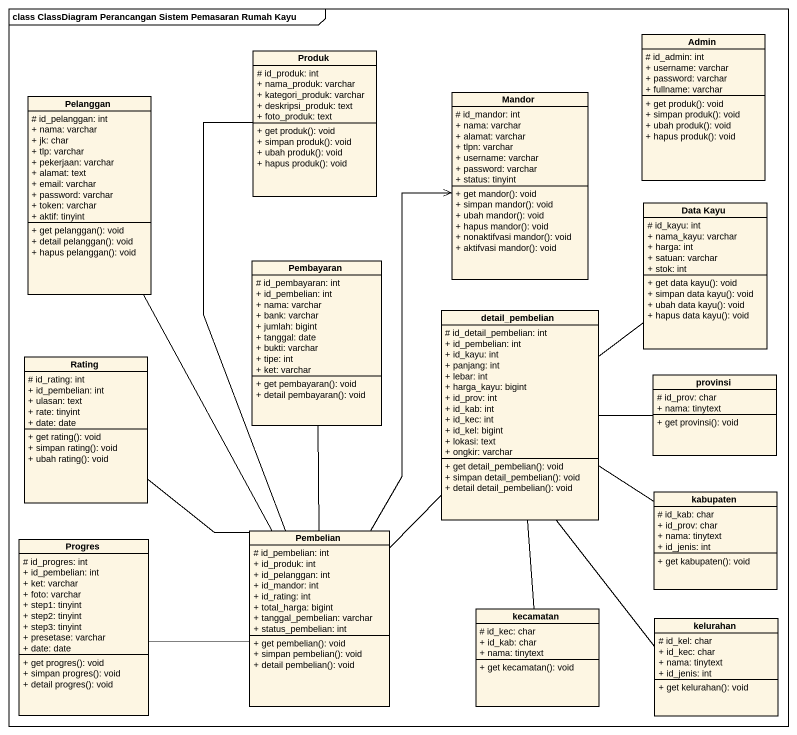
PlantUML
@startuml
mainframe class ClassDiagram Perancangan Sistem Pemasaran Rumah Kayu
hide circle
hide empty members
skinparam classAttributeIconSize 0
class Produk {
  # id_produk: int
  + nama_produk: varchar
  + kategori_produk: varchar
  + deskripsi_produk: text
  + foto_produk: text
  + get produk(): void
  + simpan produk(): void
  + ubah produk(): void
  + hapus produk(): void
}
class Admin {
  # id_admin: int
  + username: varchar
  + password: varchar
  + fullname: varchar
  + get produk(): void
  + simpan produk(): void
  + ubah produk(): void
  + hapus produk(): void
}
class Mandor {
  # id_mandor: int
  + nama: varchar
  + alamat: varchar
  + tlpn: varchar
  + username: varchar
  + password: varchar
  + status: tinyint
  + get mandor(): void
  + simpan mandor(): void
  + ubah mandor(): void
  + hapus mandor(): void
  + nonaktifvasi mandor(): void
  + aktifvasi mandor(): void
}
class Pelanggan {
  # id_pelanggan: int
  + nama: varchar
  + jk: char
  + tlp: varchar
  + pekerjaan: varchar
  + alamat: text
  + email: varchar
  + password: varchar
  + token: varchar
  + aktif: tinyint
  + get pelanggan(): void
  + detail pelanggan(): void
  + hapus pelanggan(): void
}
class "Data Kayu" as Data_Kayu {
  # id_kayu: int
  + nama_kayu: varchar
  + harga: int
  + satuan: varchar
  + stok: int
  + get data kayu(): void
  + simpan data kayu(): void
  + ubah data kayu(): void
  + hapus data kayu(): void
}
class Pembayaran {
  # id_pembayaran: int
  + id_pembelian: int
  + nama: varchar
  + bank: varchar
  + jumlah: bigint
  + tanggal: date
  + bukti: varchar
  + tipe: int
  + ket: varchar
  + get pembayaran(): void
  + detail pembayaran(): void
}
class detail_pembelian {
  # id_detail_pembelian: int
  + id_pembelian: int
  + id_kayu: int
  + panjang: int
  + lebar: int
  + harga_kayu: bigint
  + id_prov: int
  + id_kab: int
  + id_kec: int
  + id_kel: bigint
  + lokasi: text
  + ongkir: varchar
  + get detail_pembelian(): void
  + simpan detail_pembelian(): void
  + detail detail_pembelian(): void
}
class Rating {
  # id_rating: int
  + id_pembelian: int
  + ulasan: text
  + rate: tinyint
  + date: date
  + get rating(): void
  + simpan rating(): void
  + ubah rating(): void
}
class provinsi {
  # id_prov: char
  + nama: tinytext
  + get provinsi(): void
}
class kabupaten {
  # id_kab: char
  + id_prov: char
  + nama: tinytext
  + id_jenis: int
  + get kabupaten(): void
}
class Progres {
  # id_progres: int
  + id_pembelian: int
  + ket: varchar
  + foto: varchar
  + step1: tinyint
  + step2: tinyint
  + step3: tinyint
  + presetase: varchar
  + date: date
  + get progres(): void
  + simpan progres(): void
  + detail progres(): void
}
class Pembelian {
  # id_pembelian: int
  + id_produk: int
  + id_pelanggan: int
  + id_mandor: int
  + id_rating: int
  + total_harga: bigint
  + tanggal_pembelian: varchar
  + status_pembelian: int
  + get pembelian(): void
  + simpan pembelian(): void
  + detail pembelian(): void
}
class kecamatan {
  # id_kec: char
  + id_kab: char
  + nama: tinytext
  + get kecamatan(): void
}
class kelurahan {
  # id_kel: char
  + id_kec: char
  + nama: tinytext
  + id_jenis: int
  + get kelurahan(): void
}
Pelanggan -- Pembelian
Pembayaran -- Pembelian
detail_pembelian -up- Data_Kayu
detail_pembelian -right- provinsi
detail_pembelian -- kabupaten
detail_pembelian -- kecamatan
detail_pembelian -- kelurahan
Rating -- Pembelian
Progres -right- Pembelian
Pembelian -up- Produk
Pembelian -up-> Mandor
Pembelian -up- detail_pembelian
@enduml
